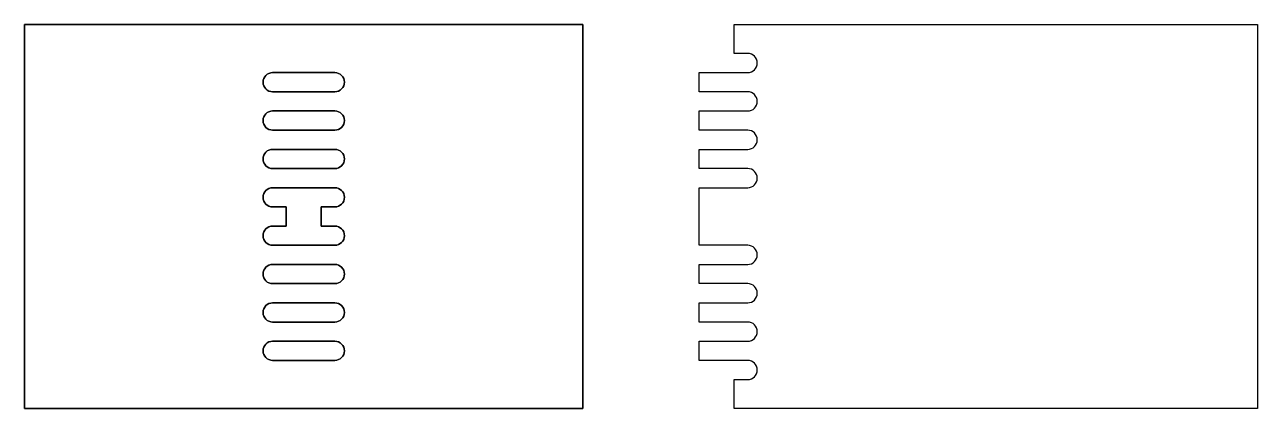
# Model space of a CAD drawing. Extents: x -130 to 400, y 6 to 171.
import ezdxf

# ---------------------------------------------------------------- set-up
doc = ezdxf.new("R2010")
doc.units = 0
doc.layers.add('1', color=7, linetype='CONTINUOUS')

# ---------------------------------------------------------------- blocks, each defined once
blk = doc.blocks.new('*M0')
at = {"layer": '1', "color": 7, "linetype": 'CONTINUOUS'}
for p, q in [((-225, -12.375, 15), (-225, 0, 15)), ((-225, 0), (-225, 0, 15)), ((-225, -12.375), (-225, 0)), ((-225, 0, 15), (0, 0, 15)), ((-225, 0), (0, 0)), ((0, 0, 15), (0, -165, 15)), ((0, 0), (0, -165)), ((0, 0), (0, 0, 15)), ((-219.125, -12.375, 15), (-225, -12.375, 15)), ((-225, -12.375), (-225, -12.375, 15)), ((-219.125, -12.375), (-225, -12.375)), ((-219.125, -12.375), (-219.125, -12.375, 15)), ((-219.125, -12.375), (-219.125, -12.375, 15)), ((-240, -28.875, 15), (-240, -20.625, 15)), ((-240, -20.625), (-240, -20.625, 15)), ((-240, -28.875), (-240, -20.625)), ((-240, -20.625, 15), (-219.125, -20.625, 15)), ((-240, -20.625), (-219.125, -20.625)), ((-219.125, -20.625), (-219.125, -20.625, 15)), ((-215, -16.5), (-215, -16.5, 15)), ((-219.125, -28.875, 15), (-240, -28.875, 15)), ((-240, -28.875), (-240, -28.875, 15)), ((-219.125, -28.875), (-240, -28.875)), ((-219.125, -28.875), (-219.125, -28.875, 15)), ((-219.125, -28.875), (-219.125, -28.875, 15)), ((-215, -33), (-215, -33, 15)), ((-240, -45.375, 15), (-240, -37.125, 15)), ((-240, -37.125), (-240, -37.125, 15)), ((-240, -45.375), (-240, -37.125)), ((-240, -37.125, 15), (-219.125, -37.125, 15)), ((-240, -37.125), (-219.125, -37.125)), ((-219.125, -37.125), (-219.125, -37.125, 15)), ((-219.125, -45.375, 15), (-240, -45.375, 15)), ((-240, -45.375), (-240, -45.375, 15)), ((-219.125, -45.375), (-240, -45.375)), ((-219.125, -45.375), (-219.125, -45.375, 15)), ((-219.125, -45.375), (-219.125, -45.375, 15)), ((-215, -49.5), (-215, -49.5, 15)), ((-240, -61.875, 15), (-240, -53.625, 15)), ((-240, -53.625), (-240, -53.625, 15)), ((-240, -61.875), (-240, -53.625)), ((-240, -53.625, 15), (-219.125, -53.625, 15)), ((-240, -53.625), (-219.125, -53.625)), ((-219.125, -53.625), (-219.125, -53.625, 15)), ((-219.125, -61.875, 15), (-240, -61.875, 15)), ((-240, -61.875), (-240, -61.875, 15)), ((-219.125, -61.875), (-240, -61.875)), ((-219.125, -61.875), (-219.125, -61.875, 15)), ((-219.125, -61.875), (-219.125, -61.875, 15)), ((-215, -66), (-215, -66, 15)), ((-240, -94.875, 15), (-240, -70.125, 15)), ((-240, -70.125), (-240, -70.125, 15)), ((-240, -94.875), (-240, -70.125)), ((-240, -70.125, 15), (-219.125, -70.125, 15)), ((-240, -70.125), (-219.125, -70.125)), ((-219.125, -70.125), (-219.125, -70.125, 15)), ((-219.125, -94.875, 15), (-240, -94.875, 15)), ((-240, -94.875), (-240, -94.875, 15)), ((-219.125, -94.875), (-240, -94.875)), ((-219.125, -94.875), (-219.125, -94.875, 15)), ((-219.125, -94.875), (-219.125, -94.875, 15)), ((-215, -99), (-215, -99, 15)), ((-240, -111.375, 15), (-240, -103.125, 15)), ((-240, -103.125), (-240, -103.125, 15)), ((-240, -111.375), (-240, -103.125)), ((-240, -103.125, 15), (-219.125, -103.125, 15)), ((-240, -103.125), (-219.125, -103.125)), ((-219.125, -103.125), (-219.125, -103.125, 15)), ((-219.125, -111.375, 15), (-240, -111.375, 15)), ((-240, -111.375), (-240, -111.375, 15)), ((-219.125, -111.375), (-240, -111.375)), ((-219.125, -111.375), (-219.125, -111.375, 15)), ((-219.125, -111.375), (-219.125, -111.375, 15)), ((-215, -115.5), (-215, -115.5, 15)), ((-240, -127.875, 15), (-240, -119.625, 15)), ((-240, -119.625), (-240, -119.625, 15)), ((-240, -127.875), (-240, -119.625)), ((-240, -119.625, 15), (-219.125, -119.625, 15)), ((-240, -119.625), (-219.125, -119.625)), ((-219.125, -119.625), (-219.125, -119.625, 15)), ((-219.125, -127.875, 15), (-240, -127.875, 15)), ((-240, -127.875), (-240, -127.875, 15)), ((-219.125, -127.875), (-240, -127.875)), ((-219.125, -127.875), (-219.125, -127.875, 15)), ((-219.125, -127.875), (-219.125, -127.875, 15)), ((-215, -132), (-215, -132, 15)), ((-240, -144.375, 15), (-240, -136.125, 15)), ((-240, -136.125), (-240, -136.125, 15)), ((-240, -144.375), (-240, -136.125)), ((-240, -136.125, 15), (-219.125, -136.125, 15)), ((-240, -136.125), (-219.125, -136.125)), ((-219.125, -136.125), (-219.125, -136.125, 15)), ((-219.125, -144.375, 15), (-240, -144.375, 15)), ((-240, -144.375), (-240, -144.375, 15)), ((-219.125, -144.375), (-240, -144.375)), ((-219.125, -144.375), (-219.125, -144.375, 15)), ((-219.125, -144.375), (-219.125, -144.375, 15)), ((-225, -165, 15), (-225, -152.625, 15)), ((-225, -152.625), (-225, -152.625, 15)), ((-225, -165), (-225, -152.625)), ((-225, -152.625, 15), (-219.125, -152.625, 15)), ((-225, -152.625), (-219.125, -152.625)), ((-219.125, -152.625), (-219.125, -152.625, 15)), ((-215, -148.5), (-215, -148.5, 15)), ((0, -165, 15), (-225, -165, 15)), ((-225, -165), (-225, -165, 15)), ((0, -165), (-225, -165)), ((0, -165), (0, -165, 15))]:
    blk.add_line(p, q, dxfattribs=at)
for centre in [(-219.125, -16.5, 15), (-219.125, -16.5), (-219.125, -33, 15), (-219.125, -33), (-219.125, -49.5, 15), (-219.125, -49.5), (-219.125, -66, 15), (-219.125, -66), (-219.125, -99, 15), (-219.125, -99), (-219.125, -115.5, 15), (-219.125, -115.5), (-219.125, -132, 15), (-219.125, -132), (-219.125, -148.5, 15), (-219.125, -148.5)]:
    blk.add_arc(centre, 4.125, 270, 90, dxfattribs=at)
blk = doc.blocks.new('*M1')
at = {"layer": '1', "color": 7, "linetype": 'CONTINUOUS'}
for p, q in [((-540, -165, 15), (-540, 0, 15)), ((-540, 0), (-540, 0, 15)), ((-540, 0), (-540, -165)), ((-540, 0, 15), (-300, 0, 15)), ((-300, 0), (-540, 0)), ((-300, 0, 15), (-300, -165, 15)), ((-300, -165), (-300, 0)), ((-300, 0), (-300, 0, 15)), ((-406.625, -20.625, 15), (-433.375, -20.625, 15)), ((-433.375, -20.625), (-433.375, -20.625, 15)), ((-433.375, -20.625), (-406.625, -20.625)), ((-406.625, -20.625), (-406.625, -20.625, 15)), ((-406.625, -20.625), (-406.625, -20.625, 15)), ((-437.5, -24.75), (-437.5, -24.75, 15)), ((-402.5, -24.75), (-402.5, -24.75, 15)), ((-433.375, -28.875), (-433.375, -28.875, 15)), ((-433.375, -28.875), (-433.375, -28.875, 15)), ((-433.375, -28.875, 15), (-406.625, -28.875, 15)), ((-406.625, -28.875), (-433.375, -28.875)), ((-406.625, -28.875), (-406.625, -28.875, 15)), ((-437.5, -41.25), (-437.5, -41.25, 15)), ((-406.625, -37.125, 15), (-433.375, -37.125, 15)), ((-433.375, -37.125), (-433.375, -37.125, 15)), ((-433.375, -37.125), (-406.625, -37.125)), ((-406.625, -37.125), (-406.625, -37.125, 15)), ((-406.625, -37.125), (-406.625, -37.125, 15)), ((-402.5, -41.25), (-402.5, -41.25, 15)), ((-433.375, -45.375), (-433.375, -45.375, 15)), ((-433.375, -45.375), (-433.375, -45.375, 15)), ((-433.375, -45.375, 15), (-406.625, -45.375, 15)), ((-406.625, -45.375), (-433.375, -45.375)), ((-406.625, -45.375), (-406.625, -45.375, 15)), ((-437.5, -57.75), (-437.5, -57.75, 15)), ((-406.625, -53.625, 15), (-433.375, -53.625, 15)), ((-433.375, -53.625), (-433.375, -53.625, 15)), ((-433.375, -53.625), (-406.625, -53.625)), ((-406.625, -53.625), (-406.625, -53.625, 15)), ((-406.625, -53.625), (-406.625, -53.625, 15)), ((-402.5, -57.75), (-402.5, -57.75, 15)), ((-433.375, -61.875), (-433.375, -61.875, 15)), ((-433.375, -61.875), (-433.375, -61.875, 15)), ((-433.375, -61.875, 15), (-406.625, -61.875, 15)), ((-406.625, -61.875), (-433.375, -61.875)), ((-406.625, -61.875), (-406.625, -61.875, 15)), ((-406.625, -70.125, 15), (-433.375, -70.125, 15)), ((-433.375, -70.125), (-433.375, -70.125, 15)), ((-433.375, -70.125), (-406.625, -70.125)), ((-406.625, -70.125), (-406.625, -70.125, 15)), ((-406.625, -70.125), (-406.625, -70.125, 15)), ((-437.5, -74.25), (-437.5, -74.25, 15)), ((-433.375, -78.375), (-433.375, -78.375, 15)), ((-433.375, -78.375), (-433.375, -78.375, 15)), ((-433.375, -78.375, 15), (-427.5, -78.375, 15)), ((-427.5, -78.375), (-433.375, -78.375)), ((-427.5, -78.375), (-427.5, -78.375, 15)), ((-427.5, -78.375, 15), (-427.5, -86.625, 15)), ((-427.5, -86.625), (-427.5, -78.375)), ((-412.5, -86.625, 15), (-412.5, -78.375, 15)), ((-412.5, -78.375), (-412.5, -78.375, 15)), ((-412.5, -78.375), (-412.5, -86.625)), ((-412.5, -78.375, 15), (-406.625, -78.375, 15)), ((-406.625, -78.375), (-412.5, -78.375)), ((-406.625, -78.375), (-406.625, -78.375, 15)), ((-402.5, -74.25), (-402.5, -74.25, 15)), ((-427.5, -86.625, 15), (-433.375, -86.625, 15)), ((-433.375, -86.625), (-433.375, -86.625, 15)), ((-433.375, -86.625), (-427.5, -86.625)), ((-427.5, -86.625), (-427.5, -86.625, 15)), ((-406.625, -86.625, 15), (-412.5, -86.625, 15)), ((-412.5, -86.625), (-412.5, -86.625, 15)), ((-412.5, -86.625), (-406.625, -86.625)), ((-406.625, -86.625), (-406.625, -86.625, 15)), ((-406.625, -86.625), (-406.625, -86.625, 15)), ((-437.5, -90.75), (-437.5, -90.75, 15)), ((-433.375, -94.875), (-433.375, -94.875, 15)), ((-433.375, -94.875), (-433.375, -94.875, 15)), ((-433.375, -94.875, 15), (-406.625, -94.875, 15)), ((-406.625, -94.875), (-433.375, -94.875)), ((-406.625, -94.875), (-406.625, -94.875, 15)), ((-402.5, -90.75), (-402.5, -90.75, 15)), ((-406.625, -103.125, 15), (-433.375, -103.125, 15)), ((-433.375, -103.125), (-433.375, -103.125, 15)), ((-433.375, -103.125), (-406.625, -103.125)), ((-406.625, -103.125), (-406.625, -103.125, 15)), ((-406.625, -103.125), (-406.625, -103.125, 15)), ((-437.5, -107.25), (-437.5, -107.25, 15)), ((-402.5, -107.25), (-402.5, -107.25, 15)), ((-433.375, -111.375), (-433.375, -111.375, 15)), ((-433.375, -111.375), (-433.375, -111.375, 15)), ((-433.375, -111.375, 15), (-406.625, -111.375, 15)), ((-406.625, -111.375), (-433.375, -111.375)), ((-406.625, -111.375), (-406.625, -111.375, 15)), ((-406.625, -119.625, 15), (-433.375, -119.625, 15)), ((-433.375, -119.625), (-433.375, -119.625, 15)), ((-433.375, -119.625), (-406.625, -119.625)), ((-406.625, -119.625), (-406.625, -119.625, 15)), ((-406.625, -119.625), (-406.625, -119.625, 15)), ((-437.5, -123.75), (-437.5, -123.75, 15)), ((-402.5, -123.75), (-402.5, -123.75, 15)), ((-433.375, -127.875), (-433.375, -127.875, 15)), ((-433.375, -127.875, 15), (-406.625, -127.875, 15)), ((-406.625, -127.875), (-433.375, -127.875)), ((-433.375, -127.875), (-433.375, -127.875, 15)), ((-406.625, -127.875), (-406.625, -127.875, 15)), ((-406.625, -136.125, 15), (-433.375, -136.125, 15)), ((-433.375, -136.125), (-433.375, -136.125, 15)), ((-433.375, -136.125), (-406.625, -136.125)), ((-406.625, -136.125), (-406.625, -136.125, 15)), ((-406.625, -136.125), (-406.625, -136.125, 15)), ((-437.5, -140.25), (-437.5, -140.25, 15)), ((-402.5, -140.25), (-402.5, -140.25, 15)), ((-433.375, -144.375), (-433.375, -144.375, 15)), ((-433.375, -144.375), (-433.375, -144.375, 15)), ((-433.375, -144.375, 15), (-406.625, -144.375, 15)), ((-406.625, -144.375), (-433.375, -144.375)), ((-406.625, -144.375), (-406.625, -144.375, 15)), ((-300, -165, 15), (-540, -165, 15)), ((-540, -165), (-540, -165, 15)), ((-540, -165), (-300, -165)), ((-300, -165), (-300, -165, 15))]:
    blk.add_line(p, q, dxfattribs=at)
for centre, start, end in [((-433.375, -24.75, 15), 90, 270), ((-406.625, -24.75, 15), 270, 90), ((-433.375, -41.25, 15), 90, 270), ((-406.625, -41.25, 15), 270, 90), ((-433.375, -57.75, 15), 90, 270), ((-406.625, -57.75, 15), 270, 90), ((-433.375, -74.25, 15), 90, 270), ((-406.625, -74.25, 15), 270, 90), ((-433.375, -90.75, 15), 90, 270), ((-406.625, -90.75, 15), 270, 90), ((-433.375, -107.25, 15), 90, 270), ((-406.625, -107.25, 15), 270, 90), ((-433.375, -123.75, 15), 90, 270), ((-406.625, -123.75, 15), 270, 90), ((-433.375, -140.25, 15), 90, 270), ((-406.625, -140.25, 15), 270, 90)]:
    blk.add_arc(centre, 4.125, start, end, dxfattribs=at)
at = {"layer": '1', "color": 7, "linetype": 'CONTINUOUS', "extrusion": (0, 0, -1)}
for centre, start, end in [((433.375, -24.75), 270, 90), ((406.625, -24.75), 90, 270), ((433.375, -41.25), 270, 90), ((406.625, -41.25), 90, 270), ((433.375, -57.75), 270, 90), ((406.625, -57.75), 90, 270), ((433.375, -74.25), 270, 90), ((406.625, -74.25), 90, 270), ((433.375, -90.75), 270, 90), ((406.625, -90.75), 90, 270), ((433.375, -107.25), 270, 90), ((406.625, -107.25), 90, 270), ((433.375, -123.75), 270, 90), ((406.625, -123.75), 90, 270), ((433.375, -140.25), 270, 90), ((406.625, -140.25), 90, 270)]:
    blk.add_arc(centre, 4.125, start, end, dxfattribs=at)

msp = doc.modelspace()

# ---------------------------------------------------------------- block references
at = {"layer": '1', "color": 7, "linetype": 'CONTINUOUS'}
for name, p in [('*M1', (410.24699, 170.69276, 40.02457)), ('*M0', (400.24699, 170.69276, 40.02457))]:
    msp.add_blockref(name, p, dxfattribs=at)

doc.saveas('drawing.dxf')
